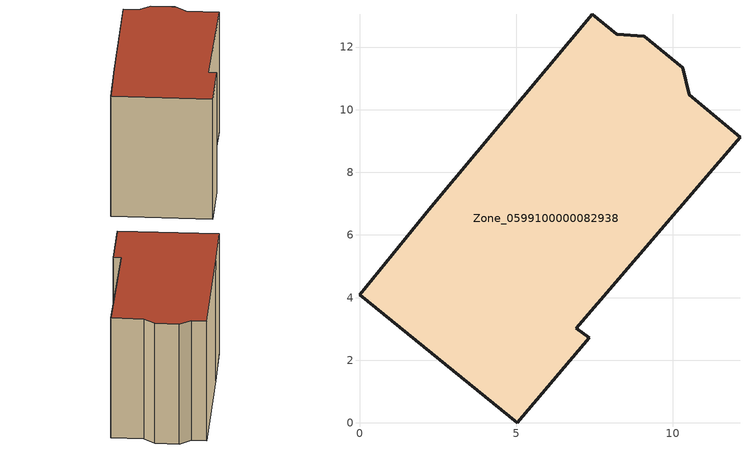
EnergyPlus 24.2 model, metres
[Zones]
Zone_0599100000082938
 floor ground (C_G): 8.21,12.4 9.09,12.35 10.32,11.33 10.53,10.47 12.15,9.12 6.93,3.02 7.34,2.71 5.04,0 0,4.09 2.29,6.9 7.43,13.05 z0
 wall outside (C_F): 5.04,0 7.34,2.71 6.93,3.02 12.15,9.12 10.53,10.47 10.32,11.33 9.09,12.35 8.21,12.4 7.43,13.05 2.29,6.9 0,4.09 5.04,0 z0:8.72
 roof outside (C_R): 2.29,6.9 0,4.09 5.04,0 7.34,2.71 6.93,3.02 12.15,9.12 10.53,10.47 10.32,11.33 9.09,12.35 8.21,12.4 7.43,13.05 z8.72
[BUILDING]
Pand.0599100000082938: North Axis=0; Terrain=City; Loads Convergence Tolerance Value=0.04; Temperature Convergence Tolerance Value=0.4; Solar Distribution=FullExterior; Maximum Number of Warmup Days=25; Minimum Number of Warmup Days=1
[Site:Location]
Rotterdam.The.Hague.AP_ZH_NLD Design_Conditions: Latitude=51.96; Longitude=4.45; Time Zone=1; Elevation=-4.5
[SITE:GROUNDTEMPERATURE:BUILDINGSURFACE]
18, 18, 18, 18, 18, 18, 18, 18, 18, 18, 18, 18
[MATERIAL] Thermal Absorptance=0.9; Solar Absorptance=0.7; Visible Absorptance=0.7
Name | Roughness | Thickness | Conductivity | Density | Specific Heat
G.TI.1946 | MediumSmooth | 0.15 | 1 | 540 | 1210
F.TI.1946 | Rough | 0.3 | 0.857143 | 1920 | 840
R.TI.1946 | MediumRough | 0.2 | 0.1 | 1500 | 1000
[CONSTRUCTION]
C_G: G.TI.1946
C_F: F.TI.1946
C_R: R.TI.1946
[ZONE]
Zone_0599100000082938: Type=1; Multiplier=1; Ceiling Height=Autocalculate; Volume=Autocalculate; Floor Area=autocalculate; Part of Total Floor Area=Yes
[ZONEINFILTRATION:DESIGNFLOWRATE]
Infil_Zone_0599100000082938: Zone or ZoneList or Space or SpaceList=Zone_0599100000082938; Schedule=AlwaysOn; Design Flow Rate Calculation Method=Flow/Area; Flow Rate per Floor Area=0.003; Constant Term Coefficient=1; Temperature Term Coefficient=0; Velocity Term Coefficient=0; Velocity Squared Term Coefficient=0
[HVACTEMPLATE:ZONE:IDEALLOADSAIRSYSTEM]
Zone_0599100000082938: Maximum Heating Supply Air Temperature=50; Minimum Cooling Supply Air Temperature=13; Maximum Heating Supply Air Humidity Ratio=0.0156; Minimum Cooling Supply Air Humidity Ratio=0.0077; Heating Limit=NoLimit; Cooling Limit=NoLimit; Dehumidification Control Type=ConstantSensibleHeatRatio; Cooling Sensible Heat Ratio=0.7; Dehumidification Setpoint=60; Humidification Control Type=None; Humidification Setpoint=30; Outdoor Air Method=None; Outdoor Air Flow Rate per Person=0.00944; Outdoor Air Flow Rate per Zone Floor Area=0; Outdoor Air Flow Rate per Zone=0; Demand Controlled Ventilation Type=None; Outdoor Air Economizer Type=NoEconomizer; Heat Recovery Type=None; Sensible Heat Recovery Effectiveness=0.7; Latent Heat Recovery Effectiveness=0.65
[ZONECONTROL:THERMOSTAT]
ThermostatControl_Zone_0599100000082938: Zone or ZoneList=Zone_0599100000082938; Control Type Schedule=DualSetpointControlType; Control 1=Thermostat_Zone_0599100000082938; Temperature Difference Between Cutout And Setpoint=0
[THERMOSTATSETPOINT:DUALSETPOINT]
Thermostat_Zone_0599100000082938: Heating Setpoint Temperature Schedule=HeatingSetpoint_Zone_0599100000082938; Cooling Setpoint Temperature Schedule=CoolingSetpoint_Zone_0599100000082938
[SCHEDULE:COMPACT]
HeatingSetpoint_Zone_0599100000082938: Through: 12/31, For: AllDays, Until: 24:00, 21
CoolingSetpoint_Zone_0599100000082938: Through: 12/31, For: AllDays, Until: 24:00, 24
DualSetpointControlType: Through: 12/31, For: AllDays, Until: 24:00, 4
AlwaysOn: Through: 12/31, For: AllDays, Until: 24:00, 1
